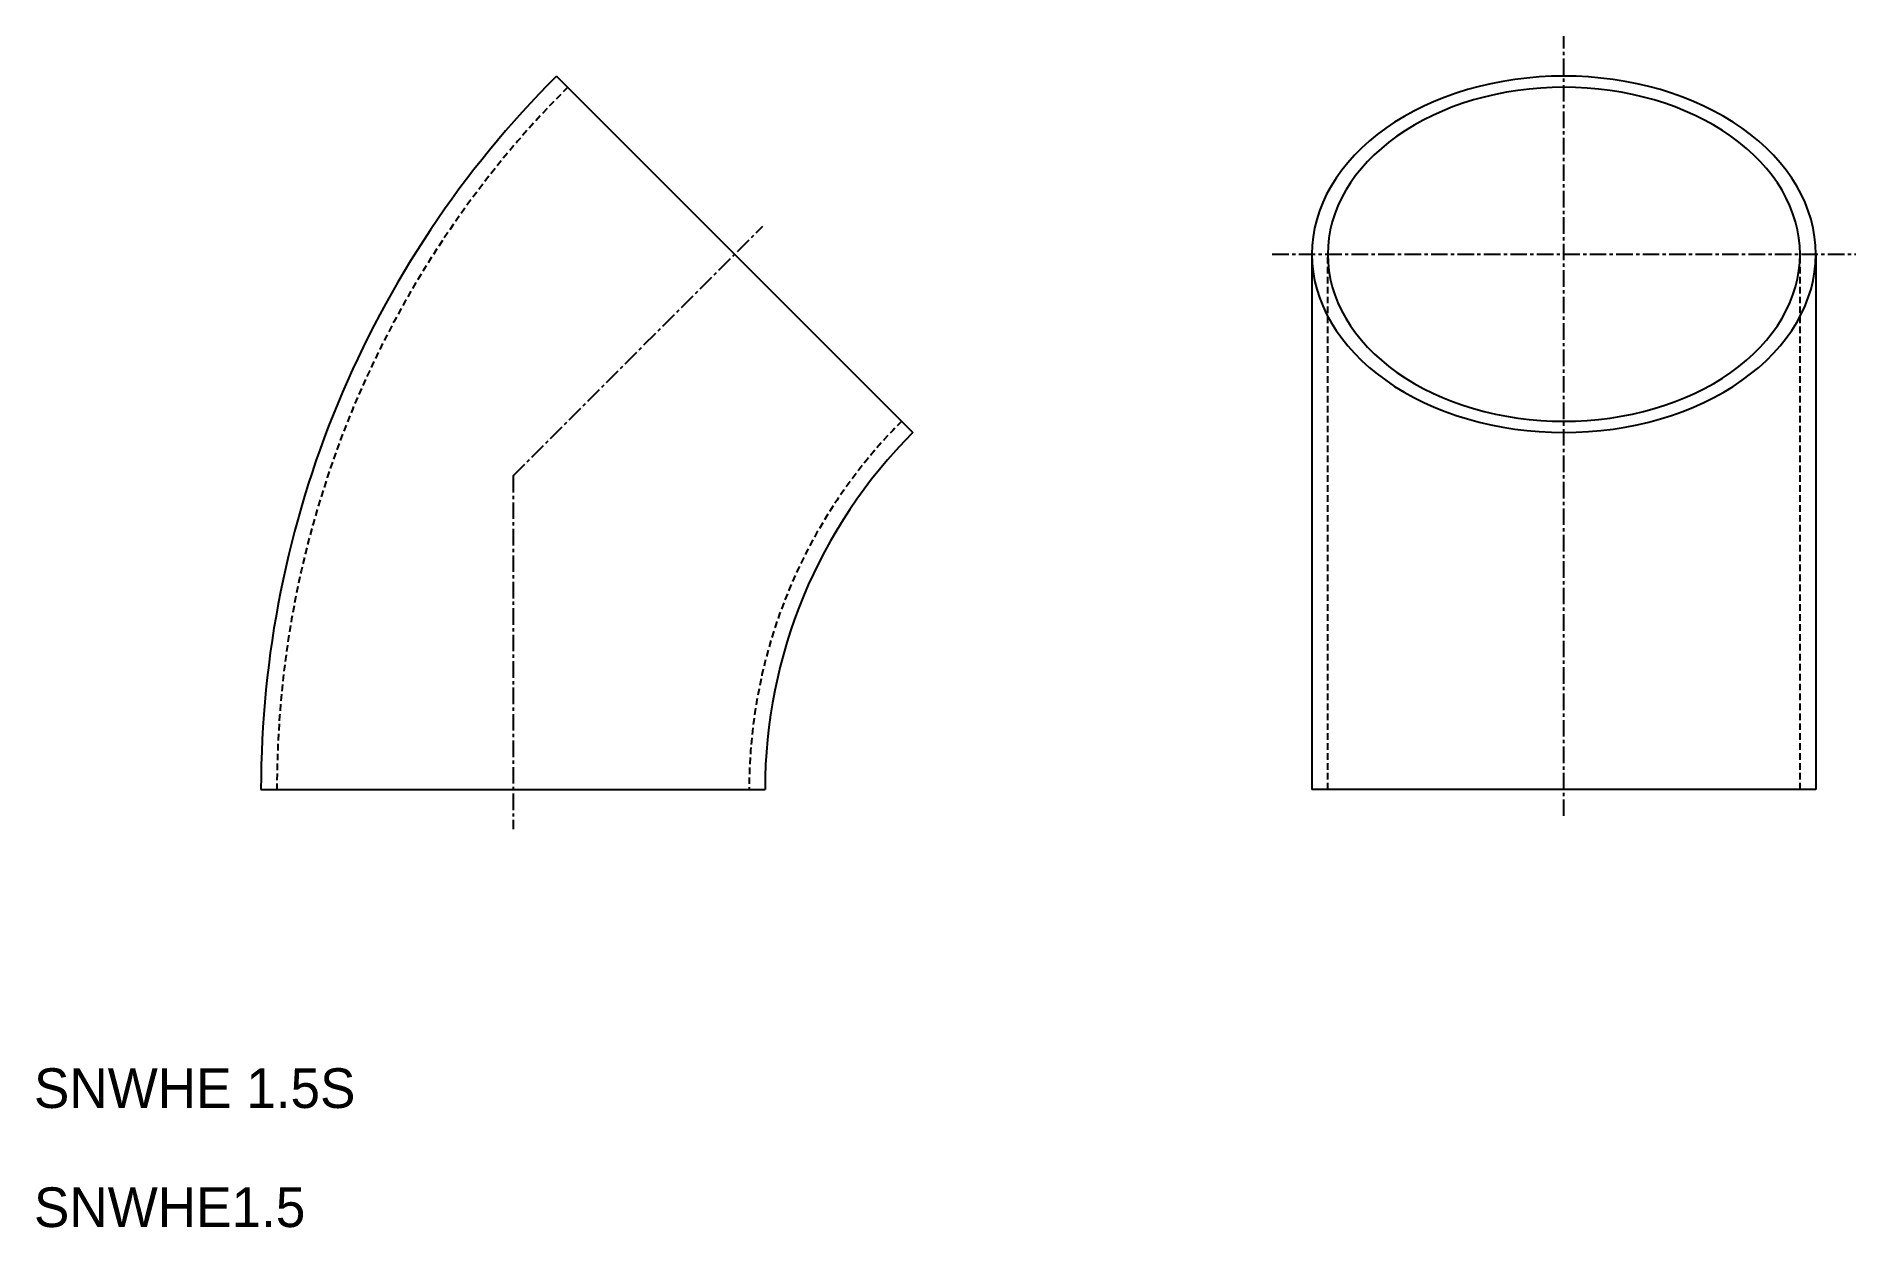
# Model space of a CAD drawing. Extents: x 0 to 138, y -20 to 70.
import ezdxf
from ezdxf.enums import TextEntityAlignment as Align

# ---------------------------------------------------------------- set-up
doc = ezdxf.new("R2010")
doc.units = 0
doc.linetypes.add('CENTER', pattern=[2, 1.25, -0.25, 0.25, -0.25])
doc.linetypes.add('DASHED', pattern=[0.75, 0.5, -0.25])
doc.layers.get('0').update_dxf_attribs({"linetype": 'CONTINUOUS'})
doc.layers.add('CENTER', color=1, linetype='CENTER')

msp = doc.modelspace()

# ---------------------------------------------------------------- linework, layer by layer
at = {"color": 7, "linetype": 'CONTINUOUS'}
for p, q in [((39.5, 67.19), (66.44, 40.25)), ((96.6, 53.72), (96.6, 13.26)), ((134.7, 53.72), (134.7, 13.26)), ((17.16, 13.26), (55.26, 13.26)), ((134.7, 13.26), (96.6, 13.26))]:
    msp.add_line(p, q, dxfattribs=at)
at = {"color": 3, "linetype": 'DASHED'}
for p, q in [((97.8, 13.26), (97.8, 53.72)), ((133.5, 13.26), (133.5, 53.72))]:
    msp.add_line(p, q, dxfattribs=at)
at = {"color": 7, "linetype": 'CONTINUOUS'}
for points in [[(96.6, 53.72, 0), (96.62, 53.05, 0), (96.69, 52.4, 0), (96.8, 51.74, 0), (96.96, 51.09, 0), (97.17, 50.44, 0), (97.42, 49.81, 0), (97.71, 49.18, 0), (98.05, 48.56, 0), (98.43, 47.96, 0), (98.85, 47.37, 0), (99.31, 46.79, 0), (99.81, 46.23, 0), (100.34, 45.69, 0), (100.92, 45.17, 0), (101.53, 44.67, 0), (102.18, 44.19, 0), (102.85, 43.73, 0), (103.56, 43.3, 0), (104.3, 42.9, 0), (105.06, 42.52, 0), (105.85, 42.16, 0), (106.67, 41.84, 0), (107.5, 41.54, 0), (108.36, 41.27, 0), (109.23, 41.03, 0), (110.12, 40.83, 0), (111.02, 40.65, 0), (111.93, 40.5, 0), (112.85, 40.39, 0), (113.78, 40.31, 0), (114.71, 40.26, 0), (115.65, 40.25, 0), (116.58, 40.26, 0), (117.51, 40.31, 0), (118.44, 40.39, 0), (119.36, 40.5, 0), (120.27, 40.65, 0), (121.18, 40.83, 0), (122.06, 41.03, 0), (122.94, 41.27, 0), (123.79, 41.54, 0), (124.63, 41.84, 0), (125.44, 42.16, 0), (126.23, 42.52, 0), (126.99, 42.9, 0), (127.73, 43.3, 0), (128.44, 43.73, 0), (129.12, 44.19, 0), (129.76, 44.67, 0), (130.37, 45.17, 0), (130.95, 45.69, 0), (131.49, 46.23, 0), (131.99, 46.79, 0), (132.45, 47.37, 0), (132.87, 47.96, 0), (133.25, 48.56, 0), (133.58, 49.18, 0), (133.88, 49.81, 0), (134.12, 50.44, 0), (134.33, 51.09, 0), (134.49, 51.74, 0), (134.6, 52.4, 0), (134.67, 53.05, 0), (134.7, 53.72, 0), (134.67, 54.38, 0), (134.6, 55.04, 0), (134.49, 55.69, 0), (134.33, 56.34, 0), (134.12, 56.99, 0), (133.88, 57.63, 0), (133.58, 58.25, 0), (133.25, 58.87, 0), (132.87, 59.48, 0), (132.45, 60.07, 0), (131.99, 60.64, 0), (131.49, 61.2, 0), (130.95, 61.74, 0), (130.37, 62.26, 0), (129.76, 62.76, 0), (129.12, 63.24, 0), (128.44, 63.7, 0), (127.73, 64.13, 0), (126.99, 64.54, 0), (126.23, 64.92, 0), (125.44, 65.27, 0), (124.63, 65.6, 0), (123.79, 65.89, 0), (122.94, 66.16, 0), (122.06, 66.4, 0), (121.18, 66.61, 0), (120.27, 66.78, 0), (119.36, 66.93, 0), (118.44, 67.04, 0), (117.51, 67.12, 0), (116.58, 67.17, 0), (115.65, 67.19, 0), (114.71, 67.17, 0), (113.78, 67.12, 0), (112.85, 67.04, 0), (111.93, 66.93, 0), (111.02, 66.78, 0), (110.12, 66.61, 0), (109.23, 66.4, 0), (108.36, 66.16, 0), (107.5, 65.89, 0), (106.67, 65.6, 0), (105.85, 65.27, 0), (105.06, 64.92, 0), (104.3, 64.54, 0), (103.56, 64.13, 0), (102.85, 63.7, 0), (102.18, 63.24, 0), (101.53, 62.76, 0), (100.92, 62.26, 0), (100.34, 61.74, 0), (99.81, 61.2, 0), (99.31, 60.64, 0), (98.85, 60.07, 0), (98.43, 59.48, 0), (98.05, 58.87, 0), (97.71, 58.25, 0), (97.42, 57.63, 0), (97.17, 56.99, 0), (96.96, 56.34, 0), (96.8, 55.69, 0), (96.69, 55.04, 0), (96.62, 54.38, 0), (96.6, 53.72, 0)], [(97.8, 53.72, 0), (97.82, 53.1, 0), (97.88, 52.48, 0), (97.99, 51.86, 0), (98.14, 51.25, 0), (98.33, 50.65, 0), (98.56, 50.05, 0), (98.84, 49.46, 0), (99.16, 48.89, 0), (99.51, 48.32, 0), (99.9, 47.77, 0), (100.34, 47.23, 0), (100.81, 46.7, 0), (101.31, 46.2, 0), (101.85, 45.71, 0), (102.42, 45.24, 0), (103.02, 44.79, 0), (103.66, 44.36, 0), (104.32, 43.96, 0), (105.01, 43.58, 0), (105.73, 43.22, 0), (106.47, 42.89, 0), (107.23, 42.58, 0), (108.01, 42.31, 0), (108.81, 42.05, 0), (109.63, 41.83, 0), (110.47, 41.64, 0), (111.31, 41.47, 0), (112.16, 41.34, 0), (113.03, 41.23, 0), (113.9, 41.15, 0), (114.77, 41.11, 0), (115.65, 41.09, 0), (116.52, 41.11, 0), (117.4, 41.15, 0), (118.26, 41.23, 0), (119.13, 41.34, 0), (119.98, 41.47, 0), (120.83, 41.64, 0), (121.66, 41.83, 0), (122.48, 42.05, 0), (123.28, 42.31, 0), (124.06, 42.58, 0), (124.82, 42.89, 0), (125.56, 43.22, 0), (126.28, 43.58, 0), (126.97, 43.96, 0), (127.63, 44.36, 0), (128.27, 44.79, 0), (128.87, 45.24, 0), (129.44, 45.71, 0), (129.98, 46.2, 0), (130.49, 46.7, 0), (130.96, 47.23, 0), (131.39, 47.77, 0), (131.78, 48.32, 0), (132.14, 48.89, 0), (132.45, 49.46, 0), (132.73, 50.05, 0), (132.96, 50.65, 0), (133.15, 51.25, 0), (133.3, 51.86, 0), (133.41, 52.48, 0), (133.47, 53.1, 0), (133.5, 53.72, 0), (133.47, 54.34, 0), (133.41, 54.95, 0), (133.3, 55.57, 0), (133.15, 56.18, 0), (132.96, 56.78, 0), (132.73, 57.38, 0), (132.45, 57.97, 0), (132.14, 58.55, 0), (131.78, 59.11, 0), (131.39, 59.67, 0), (130.96, 60.2, 0), (130.49, 60.73, 0), (129.98, 61.23, 0), (129.44, 61.72, 0), (128.87, 62.19, 0), (128.27, 62.64, 0), (127.63, 63.07, 0), (126.97, 63.47, 0), (126.28, 63.85, 0), (125.56, 64.21, 0), (124.82, 64.54, 0), (124.06, 64.85, 0), (123.28, 65.13, 0), (122.48, 65.38, 0), (121.66, 65.6, 0), (120.83, 65.79, 0), (119.98, 65.96, 0), (119.13, 66.1, 0), (118.26, 66.2, 0), (117.4, 66.28, 0), (116.52, 66.32, 0), (115.65, 66.34, 0), (114.77, 66.32, 0), (113.9, 66.28, 0), (113.03, 66.2, 0), (112.16, 66.1, 0), (111.31, 65.96, 0), (110.47, 65.79, 0), (109.63, 65.6, 0), (108.81, 65.38, 0), (108.01, 65.13, 0), (107.23, 64.85, 0), (106.47, 64.54, 0), (105.73, 64.21, 0), (105.01, 63.85, 0), (104.32, 63.47, 0), (103.66, 63.07, 0), (103.02, 62.64, 0), (102.42, 62.19, 0), (101.85, 61.72, 0), (101.31, 61.23, 0), (100.81, 60.73, 0), (100.34, 60.2, 0), (99.9, 59.67, 0), (99.51, 59.11, 0), (99.16, 58.55, 0), (98.84, 57.97, 0), (98.56, 57.38, 0), (98.33, 56.78, 0), (98.14, 56.18, 0), (97.99, 55.57, 0), (97.88, 54.95, 0), (97.82, 54.34, 0), (97.8, 53.72, 0)]]:
    msp.add_polyline3d(points, dxfattribs=at)
for radius in [76.27, 38.17]:
    msp.add_arc((93.43, 13.26), radius, 135, 180, dxfattribs=at)
at = {"color": 3, "linetype": 'DASHED'}
for radius in [75.07, 39.37]:
    msp.add_arc((93.43, 13.26), radius, 135, 180, dxfattribs=at)
at = {"layer": 'CENTER', "color": 1, "linetype": 'CENTER'}
for p, q in [((115.65, 11.26), (115.65, 70.19)), ((36.21, 36.96), (55.09, 55.84)), ((93.6, 53.72), (137.7, 53.72)), ((36.21, 36.96), (36.21, 10.26))]:
    msp.add_line(p, q, dxfattribs=at)

# ---------------------------------------------------------------- texts
for s, p in [('SNWHE 1.5S', (0, -11.71)), ('SNWHE1.5', (0, -20.71))]:
    msp.add_text(s, height=3).set_placement(p, align=Align.BOTTOM_LEFT)

doc.saveas('drawing.dxf')
